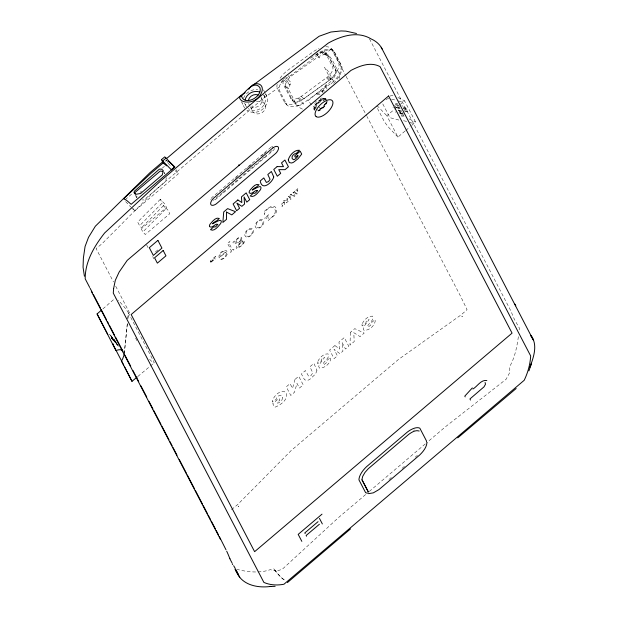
<?xml version="1.0" encoding="UTF-8"?>
<svg xmlns="http://www.w3.org/2000/svg" width="618" height="618" viewBox="0 0 618 618"><rect width="100%" height="100%" fill="white"/><g stroke="black" fill="none" stroke-linecap="round" stroke-linejoin="round"><path stroke-width="0.46" stroke-dasharray="3.09 2.32" d="M285.269 85.021L285.377 86.412L292.7 100.495C295.999 103.121 300.587 100.549 303.67 98.787L329.232 80.502C332.283 77.822 336.2 74.23 335.489 69.749L328.158 55.666C324.952 53.256 320.557 55.558 317.521 57.273L291.387 75.96L288.799 78.416L286.597 81.383L285.269 85.021L288.83 88.76A12.059 5.539 -43.9 0 1 290.004 84.944L291.256 82.843L285.671 77.003M518.378 336.671C516.918 346.891 514.91 357.559 509.68 366.559L509.819 369.742L509.139 371.773L509.695 372.623L506.057 379.305L445.702 426.582L428.065 441.553M124.318 353.372L127.47 322.333M127.856 318.571L128.428 312.924A10.491 1.244 49.7 0 0 118.077 300.209M124.21 354.083L127.447 322.496M127.841 318.672L128.428 312.924L153.789 361.646A10.491 1.244 49.7 0 1 148.467 358.1M326.899 89L326.242 84.056C325.439 89.046 320.781 93.534 315.752 94.114L320.672 94.971M166.281 177.598L165.748 181.398L143.955 199.9L142.256 199.946M310.483 58.293C316.439 54.917 326.088 45.392 333.519 50.784L341.097 65.346C341.955 72.615 336.733 79.05 331.279 83.214L304.798 102.163C300.356 104.851 295.126 107.524 289.765 106.59A19.289 9.031 -37.9 0 1 286.937 104.944L279.367 90.382C278.548 86.389 280.811 82.573 283.175 79.537M519.128 329.942L519.429 328.197L515.335 321.074A75.52 8.961 49.7 0 1 513.712 317.845L512.206 314.153A158.811 18.849 49.7 0 0 509.788 308.861L369 37.914M339.313 78.486L339.885 74.276C335.157 68.219 331.58 51.842 321.205 52.121A12.059 5.639 -38.5 0 0 316.825 53.635L319.421 57.999L318.255 56.825M302.418 109.123C292.739 104.836 287.857 92.777 283.106 84.033L282.99 83.407A12.059 5.639 -38.5 0 1 283.793 79.954L284.311 78.988M283.538 79.073L284.357 78.154M160.317 199.313L137.69 222.04L139.606 225.717L142.032 228.243L166.52 207.455L164.604 203.778L160.317 199.313L162.233 202.99L139.606 225.717M163.569 205.562L140.95 228.289L142.858 231.966L145.292 234.492L169.772 213.704L167.864 210.027L163.569 205.562L165.485 209.239L142.858 231.966M239.359 244.365L240.155 243.577M290.429 98.108L290.854 98.509A12.059 5.639 -38.5 0 0 298.015 98.131L301.329 96.338L328.567 76.184A12.059 5.639 -38.5 0 0 332.994 67.818L325.555 53.117M324.527 54.67L330.939 49.231M102.889 308.9L115.226 298.185M165.137 161.275L166.458 160.147L167.092 160.495M125.114 199.691L133.117 192.893M162.24 168.173L164.419 166.319M140.093 192.391L141.545 191.163M131.418 207.625L134.608 210.947L178.293 173.867L176.076 169.61M271.055 147.184L211.843 197.582A3.662 1.684 -43.9 0 0 211.101 198.826M235.18 178.363L237.366 176.509M246.821 168.482L248.274 167.246M249 166.628L251.912 164.164M261.368 156.138L262.82 154.902M263.546 154.284L266.458 151.812M222.627 192.561L213.295 200.356M223.361 191.943L234.384 182.58M235.118 181.962L238.054 179.467M238.787 178.841L249.811 169.487M250.545 168.861L253.488 166.366M254.222 165.74L264.512 157.011M265.246 156.385L266.713 155.133M269.657 152.638L273.017 149.656A3.662 1.684 -43.9 0 0 273.442 149.031M155.466 251.959L158.332 249.525M405.076 131.031L397.946 137.088L386.845 115.759L393.975 109.71M394.686 109.108L398.965 105.477M399.676 104.867L404.512 100.765L415.613 122.086L410.777 126.196M401.43 110.761L398.332 110.027L402.048 114.23L401.669 113.496L403.43 111.997M401.051 116.06L403.152 114.276M404.187 114.662L400.966 117.397A6.991 0.827 49.7 0 0 400.812 116.563M405.787 130.429L410.066 126.798M365.617 494.562L338.44 517.645L282.271 569.278L275.597 571.349L273.535 568.46L280.672 576.996L285.879 581.144M369.294 491.449L427.332 442.179M388.954 479.491L391.874 477.011M402.094 468.336L405.014 465.856M415.242 457.173L417.428 455.319M137.884 376.432L149.656 366.628M150.39 366.018L154.075 362.951M231.518 509.603L237.505 504.721L291.202 450.514L398.471 359.46L461.298 314.747L467.061 309.649L460.835 296.771L367.007 116.532M281.051 82.657L324.249 50.236M324.033 50.313L325.879 53.704M279.359 86.976L263.183 98.548L155.914 189.602L102.086 243.677L96.107 248.56L113.48 281.932M386.049 99.544L387.749 98.725L389.888 98.919M392.971 95.141L389.95 96.084L390.815 97.744M413.566 430.236L414.446 430.004M402.72 113.357L399.637 112.924M403.392 113.851L398.432 113.001M395.667 107.293L400.294 108.544M397.42 103.577L395.713 103.538L395.62 104.581L399.923 108.598M398.015 104.133L396.547 104.102L396.462 104.998L400.17 108.459M236.563 569.255C247.609 572.144 259.614 573.411 270.506 569.603L273.141 570.653L275.041 570.499L279.931 576.517L284.875 580.711M391.627 99.235L395.929 100.193M398.718 110.769L401.808 111.495M403.593 120.726L407.03 121.514M376.408 106.381L378.239 106.798L386.845 115.759M397.189 107.887L398.965 108.335M404.288 110.676L406.327 111.194L407.131 110.746L405.663 108.59L401.885 105.856M404.705 111.17L407.069 111.773L408.004 111.248L406.296 108.753L401.916 105.57M398.849 120.046L389.943 117.683L382.581 103.538M210.251 260.95L212.059 261.592L212.399 259.174L212.785 260.958L213.604 260.255L212.546 259.143L212.785 258.687L212.121 259.251L211.912 261.406L210.282 260.811C208.66 262.102 212.886 263.979 210.213 260.981M398.479 100.912L402.527 102.449M409.579 122.233L413.627 123.778M397.915 97.551L404.512 100.765M399.684 106.304L397.196 105.083L399.236 106.628M403.006 107.918L406.327 109.541L406.714 110.274L403.392 108.652M409.016 118.872L415.613 122.086M328.428 55.944L324.62 54.662M398.919 112.461L404.072 116.462M283.793 79.954L290.004 84.944L284.937 77.999M323.052 52.028L327.185 55.419L323.855 52.144M325.756 46.79A19.32 9.031 -38.5 0 1 331.271 48.629L334.199 51.441L341.777 65.995A19.32 8.868 -43.9 0 1 332.461 84.396L331.279 83.214M335.489 69.749L336.169 70.413L328.838 56.331M335.613 70.382L336.292 71.047A12.059 5.539 -43.9 0 1 332.245 79.846L328.567 76.184M321.205 52.121L323.855 54.739M316.215 54.191L317.304 55.28A19.32 8.868 -43.9 0 1 334.199 51.441M327.579 77.119L330.182 79.714M326.644 77.907L329.232 80.502M398.332 110.027L401.669 113.496M397.946 137.088L389.332 128.127L384.635 122.194L376.841 107.215M323.438 90.128L324.512 91.248M322.04 91.634L323.121 92.754M325.524 99.05L326.065 99.614A7.632 3.499 -43.9 0 0 318.633 102.287A7.632 3.499 -43.9 0 0 314.917 109.819M322.936 98.378L324.55 100.062M318.471 106.559L320.626 108.799M313.844 106.705L315.458 108.389M314.299 107.308L315.373 108.428M311.704 104.743L307.934 100.819L331.503 80.989L324.62 67.501L328.39 71.418L334.438 83.044M168.065 163.229L171.256 166.551M175.095 170.545L178.293 173.867M163.801 172.584L164.882 173.704L164.071 172.144M135.705 195.419L137.32 197.103M125.663 201.638L130.777 206.96M287.996 75.643L289.726 77.451M301.329 96.338L303.67 98.787M299.158 97.598L301.484 100.023M298.015 98.131L303.538 103.901A12.059 5.539 -43.9 0 1 297.273 104.975L293.712 101.236M285.377 86.412L288.961 90.182L296.292 104.264M277.173 84.334A19.32 9.031 -38.5 0 0 277.142 88.042L284.72 102.596L286.937 104.944M108.691 334.222A16.083 6.945 -49.4 0 1 111.387 338.108L117.227 344.404M115.883 342.418L111.348 337.498L117.59 344.288M117.459 344.558L111.812 338.386L117.459 344.829M115.659 341.878L111.255 336.926L117.598 344.164M118.277 345.717L112.19 338.718L118.417 346.242M115.991 342.109L111.109 336.401L116.006 342.272M115.643 341.692L110.916 335.929L116.81 343.376M110.661 335.504L117.536 344.249M314.941 109.989L314.377 109.262A7.632 3.499 -43.9 0 1 318.849 101.074A7.632 3.499 -43.9 0 1 326.08 99.784M314.554 110.39L313.959 109.602A8.181 3.754 -43.9 0 1 317.938 101.522A8.181 3.754 -43.9 0 1 325.91 98.656M394.717 105.238L396.014 107.733M392.986 107.246L393.249 107.748M395.358 111.796L395.62 112.306M332.245 49.749L345.663 75.527M346.111 76.385L366.567 115.674M331.271 48.629L338.849 63.19A19.32 9.031 -38.5 0 1 328.691 80.618L302.457 99.722A19.32 9.031 -38.5 0 1 284.72 102.596M263.477 89.865L265.161 93.094M265.578 93.897L266.837 96.323M263.639 94.708L264.883 97.096M261.684 98.355L265.13 104.975M248.575 103.538L249.865 106.026M250.298 106.852L252.02 110.158M244.519 103.152L245.377 104.805M241.36 101.615L243.422 105.578M166.458 160.147L167.663 162.457M135.551 195.597L136.694 197.799L136.478 195.466M133.31 208.451L134.608 210.947M146.613 244.882L148.227 247.98M152.677 256.524L153.867 258.811M115.705 286.211L130.406 314.454M135.62 338.131L136.933 340.649M263.731 94.971A10.498 9.247 -27.5 0 1 261.769 107.524A10.498 9.247 -27.5 0 1 248.258 108.644M246.528 106.929A10.498 9.247 -27.5 0 1 244.983 103.229M260.92 96.926A7.061 6.219 -27.5 0 1 260.24 104.728A7.061 6.219 -27.5 0 1 251.989 106.922M256.455 101.707A7.061 6.219 -27.5 0 1 265.454 106.582A7.061 6.219 -27.5 0 1 257.127 113.936A7.061 6.219 -27.5 0 1 252.438 105.253M265.462 93.766A12.607 11.101 -27.5 0 1 263.106 108.845A12.607 11.101 -27.5 0 1 246.883 110.189M244.798 108.127A12.607 11.101 -27.5 0 1 242.843 102.712M243.538 98.254A12.607 11.101 -27.5 0 1 257.714 89.571M111.387 338.108A16.083 7.416 -49.7 0 1 113.395 342.465M280.062 78.254A19.32 9.031 -38.5 0 1 287.3 70.606L313.535 51.51A19.32 9.031 -38.5 0 1 319.042 48.521M327.216 101.128A8.181 3.754 -43.9 0 1 317.382 111.286M314.323 109.038A8.181 3.754 -43.9 0 1 319.282 101.391A8.181 3.754 -43.9 0 1 326.443 99.22M326.404 101.97A8.181 3.754 -43.9 0 1 318.378 110.259M325.346 103.608A7.632 3.499 -43.9 0 1 318.502 109.873M326.783 101.398A7.632 3.499 -43.9 0 1 317.613 110.869M325.47 103.136A6.226 2.858 -43.9 0 1 317.204 109.834M315.868 108.088A6.226 2.858 -43.9 0 1 319.027 102.797A6.226 2.858 -43.9 0 1 324.342 100.325M320.024 98.471A6.226 2.858 -43.9 0 1 323.314 100.896M316.037 107.563A6.226 2.858 -43.9 0 1 314.438 103.592M315.25 102.341A6.226 2.858 -43.9 0 1 316.292 101.128M274.477 148.397A3.662 1.684 -43.9 0 1 273.55 150.22L213.828 200.92A3.662 1.684 -43.9 0 1 213.21 201.182M271.565 146.883A3.662 1.684 -43.9 0 1 272.754 146.489M210.885 199.9A3.662 1.684 -43.9 0 1 210.916 199.405M282.704 397.745L281.8 400.31L279.259 402.496L277.629 403.245L277.204 402.434L279.9 400.147L278.965 398.355L272.747 403.639L274.655 407.308C280.217 405.315 289.286 399.298 285.918 392.345C280.402 388.876 272.785 396.617 272.19 402.079L276.308 399.236C276.323 395.945 282.349 393.033 282.704 397.745M284.357 200.201C283.268 200.981 284.713 203.762 285.686 203.476C284.674 203.407 284.89 206.257 284.056 202.588C282.48 202.766 280.935 204.797 282.843 205.825C283.168 204.728 281.561 209.015 281.36 204.527L282.233 203.322L283.971 202.434L283.16 200.881L284.357 200.201M350.398 332.384L349.989 345.153L354.199 341.569L353.805 332.708L360.055 336.601L364.164 333.11L354.786 328.652L350.398 332.384M275.334 210.885C275.419 214.516 272.105 218.448 268.397 218.224L267.625 216.64L269.093 214.291L264.535 218.162L266.335 217.737L267.988 220.688L268.807 220C271.31 217.173 277.776 214.631 276.416 208.907C273.913 202.418 267.146 208.853 264.195 211.526L264.396 214.508C264.689 209.332 274.114 203.067 275.334 210.885M243.677 242.017L243.168 243.353L240.757 245.755L237.304 247.494L237.876 245.918L240.765 242.974L242.851 241.877L243.677 242.017M317.528 362.102L317.621 363.701L321.491 360.626L321.684 359.243L322.882 357.837L324.651 357.32L319.212 364.635L318.733 366.667L319.545 368.096C324.666 368.544 331.333 362.843 330.746 357.374L326.837 360.464L326.265 362.866L323.847 364.728A2.055 0.942 -43.9 0 1 323.005 364.087C324.126 360.742 330.398 357.799 328.011 353.875C323.477 353.504 319.12 358.069 317.528 362.102M362.001 324.35L362.094 325.949L365.964 322.874L366.157 321.484L367.355 320.085L369.124 319.56L363.685 326.883L363.206 328.915L364.017 330.344C369.139 330.792 375.806 325.091 375.219 319.622L371.31 322.712L370.738 325.114L368.32 326.976A2.055 0.942 -43.9 0 1 367.478 326.335C368.598 322.99 374.871 320.047 372.484 316.122C367.949 315.744 363.593 320.317 362.001 324.35M213.249 258.301C214.454 256.184 214.577 260.734 215.798 258.401C213.449 258.888 215.806 256.053 215.574 256.323L213.249 258.301M252.345 231.487C252.546 234.106 249.602 237.428 246.914 236.099C243.979 233.504 247.903 227.795 251.294 229.471L252.345 231.487M262.727 222.673C262.928 225.292 259.985 228.614 257.297 227.285C254.361 224.689 258.285 218.981 261.684 220.657L262.727 222.673M226.281 253.643C226.095 256.694 223.036 259.12 220.124 259.39L219.938 259.761C223.925 259.915 229.819 254.145 226.265 250.506C222.557 249.649 217.837 254.152 219.135 257.93L225.887 252.206L226.281 253.643M219.923 254.902L220.132 256.609L225.709 251.874L225.014 251.271L222.859 251.472L220.696 253.28L219.923 254.902M253.496 230.668C253.859 234.601 246.01 240.734 244.705 234.917C244.349 230.977 252.167 224.836 253.496 230.668M263.878 221.854C264.241 225.786 256.393 231.92 255.087 226.103C254.732 222.163 262.55 216.022 263.878 221.854M316.949 370.275L315.613 373.905L310.329 378.927A5.971 2.742 -43.9 0 1 306.937 380.456L304.558 379.761L301.414 373.967L305.431 370.553L308.645 376.316L311.163 375.42L312.793 372.785L309.881 366.775L313.898 363.369L316.949 370.275M241.885 238.108L240.997 240.472L242.673 239.761L242.959 240.17L241.514 242.101L244.689 241.074C244.033 244.504 239.753 247.702 236.455 248.397L236.115 247.501C236.624 244.782 241.901 242.449 241.337 240.556L236.748 243.685L235.072 243.16L235.087 241.453L233.233 242.959C232.121 242.256 234.516 240.95 235.288 240.974C236.323 239.135 240.533 234.848 241.885 238.108M236.161 240.672L236.632 242.665L238.177 242.588L240.085 240.966L240.665 238.818A4.38 2.009 -43.9 0 0 239.498 237.837L237.559 238.787L236.161 240.672M294.469 191.634L294.454 192.19L296.756 193.457C298.919 185.925 292.947 193.334 297.915 188.413C295.558 190.135 300.024 197.157 294.462 192.538C296.084 200.672 292.6 193.195 290.159 195.002C295.234 191.464 287.888 195.188 293.936 195.852L293.867 192.183L292.947 192.631L295.095 190.815L294.469 191.634M318.355 102.951L318.857 102.596L318.355 102.951M231.333 250.815L230.506 252.507L234.021 249.525L232.291 249.533L229.046 243.299L229.95 241.514L227.339 242.959L231.333 250.815M288.266 201.159C283.507 205.215 290.128 201.051 286.852 199.668L285.717 200.641L286.783 199.537L286.381 198.757L287.957 198.594L287.355 199.243L288.266 201.159M294.964 379.444L292.538 388.374L290.058 383.608L286.265 386.829L290.746 395.435L294.539 392.221L296.957 383.345L299.421 388.073L303.206 384.867L298.718 376.254L294.964 379.444M289.355 196.03L288.451 196.678L289.355 196.03M289.935 197.266C292.492 199.405 289.587 201.87 289.147 197.451L290.36 196.733L289.935 197.266M322.511 90.444L322.318 90.63A1.035 0.471 -43.9 0 0 322.287 91.673A1.035 0.471 -43.9 0 0 323.546 90.46A1.035 0.471 -43.9 0 0 322.511 90.444M334.902 345.532L329.618 350.027L334.099 358.633L337.397 355.837L333.975 349.27L339.939 353.681L342.92 351.148L342.032 342.426L345.454 349L348.753 346.196L344.265 337.582L338.973 342.078L339.661 349.054L334.902 345.532M462.21 316.748L461.932 316.107L462.21 316.748M238.417 506.729L238.139 506.088L238.417 506.721"/><path stroke-width="0.93" d="M426.984 442.442C426.613 447.424 423.183 451.565 419.769 454.941L378.973 489.572L373.326 492.855L368.529 493.658M529.773 367.54L531.48 363.345L528.923 370.885M530.267 366.304C533.767 356.594 538 344.481 530.8 335.342L532.307 338.038M245.199 92.654C243.083 94.09 239.452 95.296 239.707 98.447C241.468 102.333 246.729 102.356 250.329 101.839A12.484 9.95 -31.2 0 0 260.618 94.569C266.968 83.43 253.959 79.537 248.838 89.301M122.735 350.336A18.301 9.795 -55.9 0 0 115.968 350.584L97.088 313.944L101.437 310.159M350.514 528.9L287.393 582.604M161.445 159.676L164.751 156.864L174.747 167.061L131.155 204.303L126.559 200.309L123.577 198.749L151.171 173.125L163.152 162.959L161.445 159.676L171.433 169.873M162.828 160.834L166.142 158.023M163.028 161.576L149.811 172.801L95.35 226.219L88.505 237.366L85.075 246.482L83.384 258L83.059 267.215L84.403 276.207M166.706 158.463L240.804 95.558M252.947 85.253L319.135 36.246L330.893 32.02L341.175 30.946L345.933 31.139L356.509 33.48M171.34 169.695L174.655 166.883M322.017 514.153L298.193 534.377L301.831 541.36M472.33 387.919L464.79 396.138L465.169 396.88M472.901 389.016C477.274 386.551 480.997 379.413 486.837 380.572M318.054 521.669L304.821 532.901L305.199 533.643M319.398 524.242L306.157 535.482L306.543 536.215M457.776 437.845L516.169 388.513M124.21 354.083A18.301 5.971 -52.6 0 1 121.476 361.167L131.989 381.337L137.142 377.05M275.134 586.327L269.564 586.505L271.024 586.382C257.853 588.336 241.167 585.161 236.176 570.885L238.494 574.933L235.064 568.985L237.436 573.087L235.612 569.927M162.727 171.464L160.278 171.024L134.948 192.522L135.095 194.083M419.189 431.016C415.505 429.742 411.766 432.229 408.861 434.261L368.266 468.73L364.952 472.469L362.704 476.37L361.924 479.63L368.374 492.028L362.024 479.923M163.152 162.959L166.605 165.84M174.747 167.061L173.99 166.312A29.587 3.515 49.7 0 0 168.142 161.213M485.068 382.488L485.501 384.211L484.002 386.868L469.943 398.95L470.514 400.055M121.282 349.711L123.136 351.943M382.133 49.007C379.939 44.426 375.86 40.981 371.24 38.996C357.59 30.661 341.36 35.883 328.397 43.021L267.748 90.004L160.487 181.059L104.604 232.994C94.268 246.242 85.075 261.484 85.207 278.826L89.71 287.478M233.658 565.709L235.18 568.305M236.176 570.885L239.792 577.251M97.088 313.944L107.602 334.114M232.028 562.882L231.541 561.986A75.52 8.961 49.7 0 1 229.919 558.757M531.349 336.308L381.229 47.285M514.933 304.126L515.814 305.817M238.834 164.821L239.12 165.369M319.475 518.432L322.349 523.948M90.151 288.336L92.383 292.615M93.272 294.322L100.402 308.019M101.29 309.726L106.636 320M107.524 321.708L108.42 323.423M109.309 325.13L114.654 335.404M115.543 337.111L122.673 350.808M124.898 355.08L130.692 366.211M132.916 370.483L138.71 381.615M140.935 385.887L146.729 397.019M148.953 401.298L152.963 409M153.859 410.707L160.981 424.404M161.877 426.111L169 439.807M169.896 441.515L172.121 445.794M173.009 447.509L177.018 455.211M179.251 459.483L186.373 473.179M187.269 474.887L194.392 488.583M195.288 490.29L202.41 503.987M203.307 505.694L207.316 513.396M208.204 515.111L210.429 519.39M211.325 521.098L215.334 528.799M216.223 530.514L218.448 534.794M91.356 291.387L220.549 539.553M123.77 365.184L113.109 344.697A16.083 7.416 -49.7 0 0 113.256 343.917M124.743 367.069L131.989 381.337M219.32 536.486L225.995 549.781M232.275 563.778L232.669 564.582M229.919 558.757L228.413 555.064A158.811 18.849 49.7 0 0 226.682 551.194M245.114 99.931A10.498 9.247 -27.5 0 1 259.799 92.059M248.39 100.263A7.061 6.219 -27.5 0 1 258.27 94.971M367.919 493.133A15.496 7.115 -43.9 0 1 365.578 492.608L358.95 479.877A15.496 7.115 -43.9 0 1 366.52 466.721L407.409 432.021A15.496 7.115 -43.9 0 1 419.838 428.197L426.459 440.92A15.496 7.115 -43.9 0 1 426.405 441.847M226.543 212.082L226.543 219.328L222.874 222.441L223.716 211.951L227.633 208.621L235.535 211.696L231.773 214.886L226.543 212.082M288.266 159.877L289.309 162.596L291.534 162.99A6.25 2.866 -43.9 0 0 293.759 162.109L298.092 158.679L301.708 154.114L300.209 151.225L294.655 155.937L295.389 157.351L297.791 155.303L298.123 155.945L297.049 157.358A4.759 2.186 -43.9 0 1 295.334 158.911L294.763 159.274A2.982 1.367 -43.9 0 1 293.272 159.629C290.043 157.976 293.457 153.21 296.192 153.55L299.467 150.244C294.438 149.734 289.548 155.203 288.266 159.877M241.545 96.084C244.203 106.458 262.998 96.802 259.923 87.656C254.639 80.039 245.222 91.518 241.545 96.084M134.16 192.762L135.867 194.299L140.61 193.48L162.325 174.84L163.26 170.583L161.468 169.054L159.32 169.193L134.299 191.279L134.16 192.762M113.635 288.413L113.279 293.11L263.894 582.434C270.344 585.176 277.127 585.555 283.956 584.226L524.203 380.279C527.88 372.6 530.167 364.489 530.677 355.96L380.062 66.636C370.522 61.514 359.846 65.848 351.016 70.382L127.223 260.356L119.119 272.09L115.303 280.333L113.635 288.413M273.743 176.941C272.523 182.233 262.001 191.65 260.224 180.958L263.809 177.914L266.358 182.434L268.567 181.537L270.066 179.29L267.787 174.539L271.372 171.495L273.743 176.941M217.775 224.388L216.006 226.482A2.348 1.081 -43.9 0 1 214.701 227.03L213.867 226.675L210.514 229.703C214.438 231.85 218.332 226.242 220.603 223.623A5.307 2.433 -43.9 0 0 221.082 220.78L220.696 220.356C218.525 219.575 207.177 227.803 215.574 221.213L215.983 221.429L219.313 218.44C215.605 216.779 212.175 221.862 209.996 224.264A4.388 2.016 -43.9 0 0 209.556 226.667C212.206 228.984 215.721 222.704 217.775 224.388M257.482 190.676L255.713 192.777A2.348 1.081 -43.9 0 1 254.415 193.326L253.573 192.97L250.22 195.999C254.145 198.139 258.038 192.538 260.309 189.919A5.307 2.433 -43.9 0 0 260.788 187.076L260.402 186.644C258.231 185.863 246.883 194.091 255.28 187.501L255.69 187.718L259.019 184.728C255.311 183.067 251.881 188.158 249.711 190.56A4.388 2.016 -43.9 0 0 249.27 192.955C251.912 195.28 255.427 189 257.482 190.676M157.907 240.379L149.309 247.687L153.334 255.419L161.931 248.112L157.907 240.379M272.932 147.818L213.364 198.386A6.721 3.082 -43.9 0 0 210.831 204.512A6.721 3.082 -43.9 0 0 216.238 203.901L275.798 153.334A6.721 3.082 -43.9 0 0 278.332 147.208A6.721 3.082 -43.9 0 0 272.932 147.818M163.175 250.499L154.57 257.799L157.351 263.137L165.956 255.837L163.175 250.499M237.837 199.962L233.11 203.979L236.64 210.761L239.583 208.258L236.887 203.09L241.847 206.335L244.512 204.079L244.087 196.98L246.775 202.148L249.718 199.653L246.196 192.87L241.468 196.879L241.808 202.542L237.837 199.962M277.134 166.605L273.774 169.456L277.304 176.238L280.688 173.364L278.749 169.641L285.045 169.672L288.428 166.79L284.898 160.016L281.514 162.889L283.469 166.644L277.134 166.605M388.606 95.991L131.163 314.531L254.616 551.673L512.059 333.133L388.606 95.991M316.115 116.593L315.288 115.504A11.363 5.214 -43.9 0 1 325.81 100.804A11.363 5.214 -43.9 0 1 331.178 107.833A11.363 5.214 -43.9 0 1 316.115 116.593M533.512 340.263L531.295 336.223L533.512 340.263"/></g></svg>
